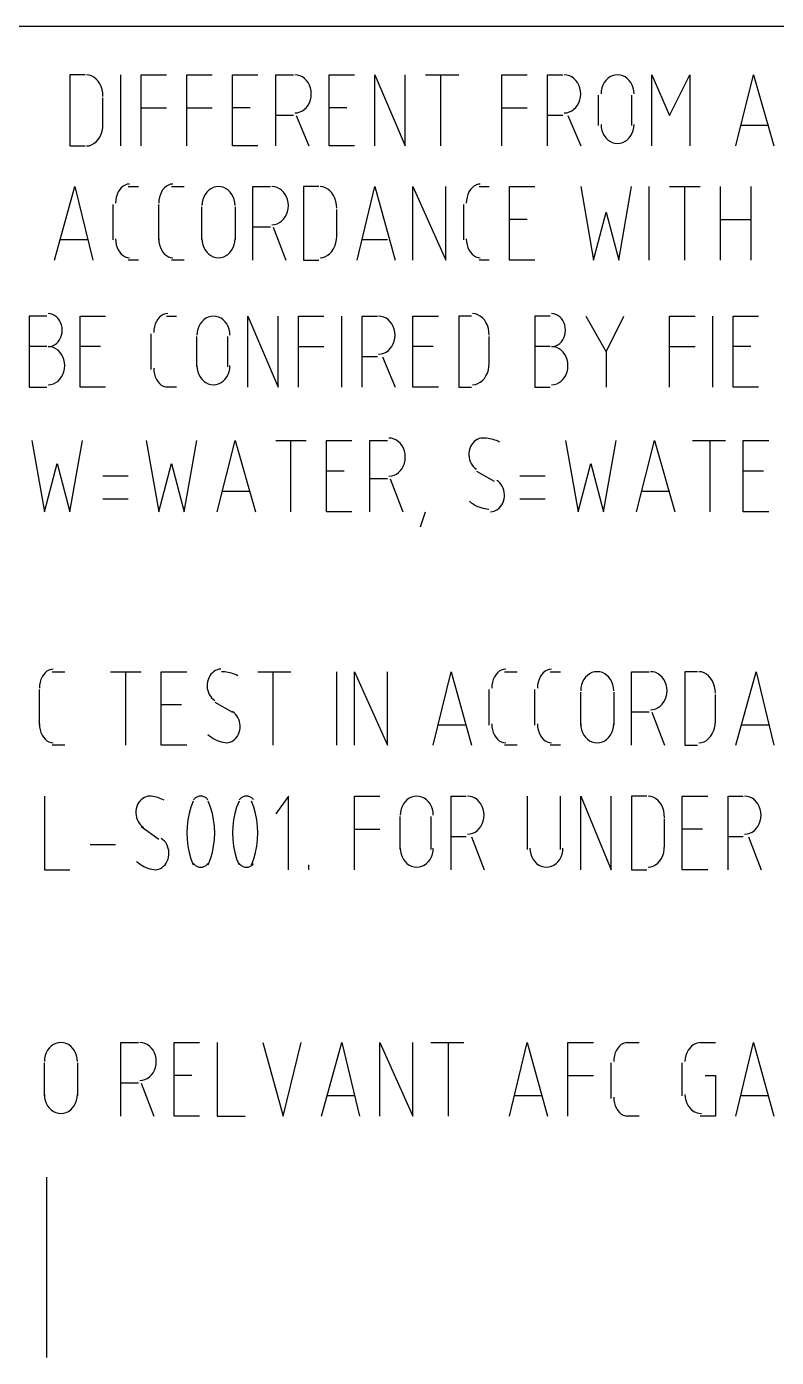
# Model space of a CAD drawing. Header units: millimetres. Extents: x 43 to 1147, y -811 to -31.
# Drawn here: x 228.4 to 263.8, y -811 to -748.1 of the extents above; entities that cross this region are included whole.
import ezdxf

# ---------------------------------------------------------------- set-up
doc = ezdxf.new("R2010")
doc.units = ezdxf.units.MM
doc.layers.add('EDITED_LINES', color=4, linetype='Continuous')

msp = doc.modelspace()

# ---------------------------------------------------------------- linework, layer by layer
at = {"layer": 'EDITED_LINES'}
for p, q in [((1137.28, -748.12), (52.24, -748.12)), ((231.16, -750.4), (230.44, -750.4)), ((230.44, -750.4), (230.44, -753.76)), ((231.347, -750.413), (231.22, -750.4)), ((231.467, -750.452), (231.347, -750.413)), ((231.578, -750.514), (231.467, -750.452)), ((231.681, -750.597), (231.578, -750.514)), ((231.772, -750.699), (231.681, -750.597)), ((231.849, -750.818), (231.772, -750.699)), ((232.84, -753.76), (232.84, -750.4)), ((233.8, -753.76), (233.8, -750.4)), ((233.8, -750.4), (235, -750.4)), ((235.96, -753.76), (235.96, -750.4)), ((235.96, -750.4), (237.16, -750.4)), ((238.12, -753.76), (238.12, -750.4)), ((238.12, -750.4), (239.32, -750.4)), ((240.16, -753.76), (240.16, -750.4)), ((240.16, -750.4), (241, -750.4)), ((241.187, -750.412), (241.06, -750.4)), ((241.307, -750.446), (241.187, -750.412)), ((241.418, -750.5), (241.307, -750.446)), ((241.521, -750.574), (241.418, -750.5)), ((241.612, -750.664), (241.521, -750.574)), ((241.69, -750.768), (241.612, -750.664)), ((241.753, -750.886), (241.69, -750.768)), ((242.68, -753.76), (242.68, -750.4)), ((242.68, -750.4), (243.88, -750.4)), ((244.84, -753.76), (244.84, -750.4)), ((244.84, -750.4), (246.28, -753.76)), ((246.28, -753.76), (246.28, -750.4)), ((247.24, -750.4), (248.8, -750.4)), ((247.96, -753.76), (247.96, -750.4)), ((250.84, -753.76), (250.84, -750.4)), ((250.84, -750.4), (252.04, -750.4)), ((253, -753.76), (253, -750.4)), ((253, -750.4), (253.72, -750.4)), ((253.907, -750.412), (253.78, -750.4)), ((254.027, -750.446), (253.907, -750.412)), ((254.138, -750.5), (254.027, -750.446)), ((254.241, -750.574), (254.138, -750.5)), ((254.332, -750.664), (254.241, -750.574)), ((254.41, -750.768), (254.332, -750.664)), ((254.473, -750.886), (254.41, -750.768)), ((255.67, -750.768), (255.607, -750.886)), ((255.748, -750.664), (255.67, -750.768)), ((255.839, -750.574), (255.748, -750.664)), ((255.942, -750.5), (255.839, -750.574)), ((256.053, -750.446), (255.942, -750.5)), ((256.173, -750.412), (256.053, -750.446)), ((256.3, -750.4), (256.173, -750.412)), ((256.426, -750.412), (256.3, -750.4)), ((256.546, -750.446), (256.426, -750.412)), ((256.658, -750.5), (256.546, -750.446)), ((256.761, -750.574), (256.658, -750.5)), ((256.851, -750.664), (256.761, -750.574)), ((256.929, -750.768), (256.851, -750.664)), ((256.993, -750.886), (256.929, -750.768)), ((257.92, -753.76), (257.92, -750.4)), ((257.92, -750.4), (258.76, -752.32)), ((258.76, -752.32), (259.72, -750.4)), ((259.72, -750.4), (259.72, -753.76)), ((261.88, -753.76), (262.72, -750.4)), ((262.72, -750.4), (263.68, -753.76)), ((231.913, -750.951), (231.849, -750.818)), ((231.96, -751.097), (231.913, -750.951)), ((231.99, -751.254), (231.96, -751.097)), ((232, -751.42), (231.99, -751.254)), ((241.8, -751.016), (241.753, -750.886)), ((241.83, -751.154), (241.8, -751.016)), ((241.84, -751.3), (241.83, -751.154)), ((241.83, -751.446), (241.84, -751.3)), ((254.52, -751.016), (254.473, -750.886)), ((254.55, -751.154), (254.52, -751.016)), ((254.56, -751.3), (254.55, -751.154)), ((254.55, -751.446), (254.56, -751.3)), ((255.4, -752.8), (255.4, -751.36)), ((255.53, -751.154), (255.52, -751.3)), ((255.56, -751.016), (255.53, -751.154)), ((255.607, -750.886), (255.56, -751.016)), ((256.96, -751.36), (256.96, -752.8)), ((257.04, -751.015), (256.993, -750.886)), ((257.07, -751.154), (257.04, -751.015)), ((257.08, -751.3), (257.07, -751.154)), ((232, -752.8), (232, -751.48)), ((233.8, -751.96), (235, -751.96)), ((235.96, -751.96), (237.16, -751.96)), ((238.96, -751.96), (238.12, -751.96)), ((241.418, -752.1), (241.521, -752.026)), ((241.521, -752.026), (241.612, -751.936)), ((241.612, -751.936), (241.69, -751.832)), ((241.69, -751.832), (241.753, -751.714)), ((241.753, -751.714), (241.8, -751.584)), ((241.8, -751.584), (241.83, -751.446)), ((243.52, -751.96), (242.68, -751.96)), ((250.84, -751.96), (252.04, -751.96)), ((254.138, -752.1), (254.241, -752.026)), ((254.241, -752.026), (254.332, -751.936)), ((254.332, -751.936), (254.41, -751.832)), ((254.41, -751.832), (254.473, -751.714)), ((254.473, -751.714), (254.52, -751.584)), ((254.52, -751.584), (254.55, -751.446)), ((241, -752.32), (240.16, -752.32)), ((241.06, -752.2), (241.187, -752.188)), ((241.12, -752.32), (241.72, -753.76)), ((241.187, -752.188), (241.307, -752.154)), ((241.307, -752.154), (241.418, -752.1)), ((253.72, -752.32), (253, -752.32)), ((253.78, -752.2), (253.907, -752.188)), ((253.907, -752.188), (254.027, -752.154)), ((253.96, -752.32), (254.56, -753.76)), ((254.027, -752.154), (254.138, -752.1)), ((231.85, -753.342), (231.913, -753.209)), ((231.913, -753.209), (231.96, -753.062)), ((231.96, -753.062), (231.99, -752.905)), ((231.99, -752.905), (232, -752.74)), ((255.52, -752.74), (255.53, -752.886)), ((255.53, -752.886), (255.56, -753.024)), ((255.56, -753.024), (255.607, -753.154)), ((255.607, -753.154), (255.67, -753.272)), ((255.67, -753.272), (255.748, -753.376)), ((256.852, -753.376), (256.929, -753.272)), ((256.929, -753.272), (256.993, -753.154)), ((256.993, -753.154), (257.04, -753.024)), ((257.04, -753.024), (257.07, -752.886)), ((257.07, -752.886), (257.08, -752.74)), ((263.44, -752.8), (262.12, -752.8)), ((230.44, -753.76), (231.16, -753.76)), ((231.22, -753.76), (231.347, -753.747)), ((231.347, -753.747), (231.467, -753.708)), ((231.467, -753.708), (231.578, -753.646)), ((231.578, -753.646), (231.681, -753.563)), ((231.681, -753.563), (231.772, -753.461)), ((231.772, -753.461), (231.85, -753.342)), ((239.32, -753.76), (238.12, -753.76)), ((243.88, -753.76), (242.68, -753.76)), ((255.748, -753.376), (255.839, -753.466)), ((255.839, -753.466), (255.942, -753.54)), ((255.942, -753.54), (256.053, -753.594)), ((256.053, -753.594), (256.173, -753.628)), ((256.173, -753.628), (256.3, -753.64)), ((256.3, -753.64), (256.427, -753.628)), ((256.427, -753.628), (256.547, -753.594)), ((256.547, -753.594), (256.658, -753.54)), ((256.658, -753.54), (256.761, -753.466)), ((256.761, -753.466), (256.852, -753.376)), ((229.72, -759.16), (230.68, -755.68)), ((230.68, -755.68), (231.52, -759.16)), ((232.87, -755.734), (232.793, -755.824)), ((232.957, -755.66), (232.87, -755.734)), ((233.051, -755.606), (232.957, -755.66)), ((233.153, -755.572), (233.051, -755.606)), ((233.26, -755.56), (233.153, -755.572)), ((233.2, -755.68), (233.68, -755.68)), ((234.91, -755.734), (234.833, -755.824)), ((234.997, -755.66), (234.91, -755.734)), ((235.091, -755.606), (234.997, -755.66)), ((235.193, -755.572), (235.091, -755.606)), ((235.3, -755.56), (235.193, -755.572)), ((235.24, -755.68), (235.84, -755.68)), ((237.102, -755.78), (236.999, -755.854)), ((237.213, -755.726), (237.102, -755.78)), ((237.333, -755.692), (237.213, -755.726)), ((237.46, -755.68), (237.333, -755.692)), ((237.586, -755.692), (237.46, -755.68)), ((237.706, -755.726), (237.586, -755.692)), ((237.818, -755.78), (237.706, -755.726)), ((237.921, -755.854), (237.818, -755.78)), ((239.08, -759.16), (239.08, -755.68)), ((239.08, -755.68), (239.92, -755.68)), ((240.107, -755.692), (239.98, -755.68)), ((240.227, -755.726), (240.107, -755.692)), ((240.338, -755.78), (240.227, -755.726)), ((240.441, -755.854), (240.338, -755.78)), ((242.2, -755.68), (241.48, -755.68)), ((241.48, -755.68), (241.48, -759.16)), ((242.387, -755.693), (242.26, -755.68)), ((242.507, -755.732), (242.387, -755.693)), ((242.618, -755.794), (242.507, -755.732)), ((242.721, -755.877), (242.618, -755.794)), ((244, -759.16), (244.84, -755.68)), ((244.84, -755.68), (245.8, -759.16)), ((246.64, -759.16), (246.64, -755.68)), ((246.64, -755.68), (248.2, -759.16)), ((248.2, -759.16), (248.2, -755.68)), ((249.43, -755.734), (249.353, -755.824)), ((249.517, -755.66), (249.43, -755.734)), ((249.611, -755.606), (249.517, -755.66)), ((249.713, -755.572), (249.611, -755.606)), ((249.82, -755.56), (249.713, -755.572)), ((249.76, -755.68), (250.24, -755.68)), ((251.2, -759.16), (251.2, -755.68)), ((251.2, -755.68), (252.4, -755.68)), ((254.56, -755.68), (255.16, -759.16)), ((256.36, -759.16), (256.96, -755.68)), ((257.8, -759.16), (257.8, -755.68)), ((258.76, -755.68), (260.2, -755.68)), ((259.48, -759.16), (259.48, -755.68)), ((261.16, -759.16), (261.16, -755.68)), ((262.6, -755.68), (262.6, -759.16)), ((232.609, -756.314), (232.6, -756.46)), ((232.634, -756.176), (232.609, -756.314)), ((232.674, -756.046), (232.634, -756.176)), ((232.727, -755.928), (232.674, -756.046)), ((232.793, -755.824), (232.727, -755.928)), ((234.649, -756.314), (234.64, -756.46)), ((234.674, -756.176), (234.649, -756.314)), ((234.714, -756.046), (234.674, -756.176)), ((234.767, -755.928), (234.714, -756.046)), ((234.833, -755.824), (234.767, -755.928)), ((236.69, -756.434), (236.68, -756.58)), ((236.72, -756.296), (236.69, -756.434)), ((236.767, -756.166), (236.72, -756.296)), ((236.83, -756.048), (236.767, -756.166)), ((236.908, -755.944), (236.83, -756.048)), ((236.999, -755.854), (236.908, -755.944)), ((238.011, -755.944), (237.921, -755.854)), ((238.089, -756.048), (238.011, -755.944)), ((238.153, -756.166), (238.089, -756.048)), ((238.2, -756.295), (238.153, -756.166)), ((238.23, -756.434), (238.2, -756.295)), ((238.24, -756.58), (238.23, -756.434)), ((240.532, -755.944), (240.441, -755.854)), ((240.61, -756.048), (240.532, -755.944)), ((240.673, -756.166), (240.61, -756.048)), ((240.72, -756.296), (240.673, -756.166)), ((240.75, -756.434), (240.72, -756.296)), ((240.76, -756.58), (240.75, -756.434)), ((242.812, -755.979), (242.721, -755.877)), ((242.889, -756.098), (242.812, -755.979)), ((242.953, -756.231), (242.889, -756.098)), ((243, -756.378), (242.953, -756.231)), ((243.03, -756.534), (243, -756.378)), ((249.169, -756.314), (249.16, -756.46)), ((249.194, -756.176), (249.169, -756.314)), ((249.234, -756.046), (249.194, -756.176)), ((249.287, -755.928), (249.234, -756.046)), ((249.353, -755.824), (249.287, -755.928)), ((232.48, -758.2), (232.48, -756.52)), ((234.64, -758.2), (234.64, -756.52)), ((236.68, -758.2), (236.68, -756.64)), ((238.24, -756.64), (238.24, -758.2)), ((240.61, -757.112), (240.673, -756.994)), ((240.673, -756.994), (240.72, -756.864)), ((240.72, -756.864), (240.75, -756.726)), ((240.75, -756.726), (240.76, -756.58)), ((243.04, -756.7), (243.03, -756.534)), ((243.04, -758.08), (243.04, -756.76)), ((249.04, -758.2), (249.04, -756.52)), ((255.16, -759.16), (255.76, -756.88)), ((255.76, -756.88), (256.36, -759.16)), ((239.92, -757.6), (239.08, -757.6)), ((239.98, -757.48), (240.107, -757.468)), ((240.04, -757.6), (240.64, -759.16)), ((240.107, -757.468), (240.227, -757.434)), ((240.227, -757.434), (240.338, -757.38)), ((240.338, -757.38), (240.441, -757.306)), ((240.441, -757.306), (240.532, -757.216)), ((240.532, -757.216), (240.61, -757.112)), ((252.04, -757.24), (251.2, -757.24)), ((261.16, -757.24), (262.6, -757.24)), ((231.28, -758.2), (229.96, -758.2)), ((232.6, -758.14), (232.609, -758.286)), ((232.609, -758.286), (232.634, -758.424)), ((234.64, -758.14), (234.649, -758.286)), ((234.649, -758.286), (234.674, -758.424)), ((236.68, -758.14), (236.69, -758.286)), ((236.69, -758.286), (236.72, -758.424)), ((238.2, -758.424), (238.23, -758.286)), ((238.23, -758.286), (238.24, -758.14)), ((243, -758.342), (243.03, -758.185)), ((243.03, -758.185), (243.04, -758.02)), ((245.44, -758.2), (244.24, -758.2)), ((249.16, -758.14), (249.169, -758.286)), ((249.169, -758.286), (249.194, -758.424)), ((232.634, -758.424), (232.674, -758.554)), ((232.674, -758.554), (232.727, -758.672)), ((232.727, -758.672), (232.793, -758.776)), ((232.793, -758.776), (232.87, -758.866)), ((232.87, -758.866), (232.957, -758.94)), ((232.957, -758.94), (233.051, -758.994)), ((234.674, -758.424), (234.714, -758.554)), ((234.714, -758.554), (234.767, -758.672)), ((234.767, -758.672), (234.833, -758.776)), ((234.833, -758.776), (234.91, -758.866)), ((234.91, -758.866), (234.997, -758.94)), ((234.997, -758.94), (235.091, -758.994)), ((236.72, -758.424), (236.767, -758.554)), ((236.767, -758.554), (236.83, -758.672)), ((236.83, -758.672), (236.908, -758.776)), ((236.908, -758.776), (236.999, -758.866)), ((236.999, -758.866), (237.102, -758.94)), ((237.102, -758.94), (237.213, -758.994)), ((237.707, -758.994), (237.818, -758.94)), ((237.818, -758.94), (237.921, -758.866)), ((237.921, -758.866), (238.012, -758.776)), ((238.012, -758.776), (238.089, -758.672)), ((238.089, -758.672), (238.153, -758.554)), ((238.153, -758.554), (238.2, -758.424)), ((242.507, -758.988), (242.618, -758.926)), ((242.618, -758.926), (242.721, -758.843)), ((242.721, -758.843), (242.812, -758.741)), ((242.812, -758.741), (242.89, -758.622)), ((242.89, -758.622), (242.953, -758.489)), ((242.953, -758.489), (243, -758.342)), ((249.194, -758.424), (249.234, -758.554)), ((249.234, -758.554), (249.287, -758.672)), ((249.287, -758.672), (249.353, -758.776)), ((249.353, -758.776), (249.43, -758.866)), ((249.43, -758.866), (249.517, -758.94)), ((249.517, -758.94), (249.611, -758.994)), ((233.051, -758.994), (233.153, -759.028)), ((233.153, -759.028), (233.26, -759.04)), ((233.68, -759.16), (233.2, -759.16)), ((235.091, -758.994), (235.193, -759.028)), ((235.193, -759.028), (235.3, -759.04)), ((235.84, -759.16), (235.24, -759.16)), ((237.213, -758.994), (237.333, -759.028)), ((237.333, -759.028), (237.46, -759.04)), ((237.46, -759.04), (237.587, -759.028)), ((237.587, -759.028), (237.707, -758.994)), ((241.48, -759.16), (242.2, -759.16)), ((242.26, -759.04), (242.387, -759.027)), ((242.387, -759.027), (242.507, -758.988)), ((249.611, -758.994), (249.713, -759.028)), ((249.713, -759.028), (249.82, -759.04)), ((250.24, -759.16), (249.76, -759.16)), ((252.4, -759.16), (251.2, -759.16)), ((229.36, -761.8), (228.52, -761.8)), ((228.52, -761.8), (228.52, -765.16)), ((229.527, -761.69), (229.42, -761.68)), ((229.629, -761.72), (229.527, -761.69)), ((229.723, -761.767), (229.629, -761.72)), ((229.81, -761.83), (229.723, -761.767)), ((229.887, -761.908), (229.81, -761.83)), ((229.953, -761.999), (229.887, -761.908)), ((230.006, -762.102), (229.953, -761.999)), ((230.046, -762.213), (230.006, -762.102)), ((230.92, -765.16), (230.92, -761.8)), ((230.92, -761.8), (232.12, -761.8)), ((234.527, -762.048), (234.474, -762.166)), ((234.593, -761.944), (234.527, -762.048)), ((234.67, -761.854), (234.593, -761.944)), ((234.757, -761.78), (234.67, -761.854)), ((234.851, -761.726), (234.757, -761.78)), ((234.953, -761.692), (234.851, -761.726)), ((235.06, -761.68), (234.953, -761.692)), ((235, -761.8), (235.48, -761.8)), ((236.668, -762.064), (236.59, -762.168)), ((236.759, -761.974), (236.668, -762.064)), ((236.862, -761.9), (236.759, -761.974)), ((236.973, -761.846), (236.862, -761.9)), ((237.093, -761.812), (236.973, -761.846)), ((237.22, -761.8), (237.093, -761.812)), ((237.346, -761.812), (237.22, -761.8)), ((237.466, -761.846), (237.346, -761.812)), ((237.578, -761.9), (237.466, -761.846)), ((237.681, -761.974), (237.578, -761.9)), ((237.772, -762.064), (237.681, -761.974)), ((237.849, -762.168), (237.772, -762.064)), ((238.84, -765.16), (238.84, -761.8)), ((238.84, -761.8), (240.28, -765.16)), ((240.28, -765.16), (240.28, -761.8)), ((241.24, -765.16), (241.24, -761.8)), ((241.24, -761.8), (242.44, -761.8)), ((243.28, -765.16), (243.28, -761.8)), ((244.24, -765.16), (244.24, -761.8)), ((244.24, -761.8), (244.96, -761.8)), ((245.147, -761.812), (245.02, -761.8)), ((245.267, -761.846), (245.147, -761.812)), ((245.378, -761.9), (245.267, -761.846)), ((245.481, -761.974), (245.378, -761.9)), ((245.572, -762.064), (245.481, -761.974)), ((245.649, -762.168), (245.572, -762.064)), ((246.64, -765.16), (246.64, -761.8)), ((246.64, -761.8), (247.84, -761.8)), ((249.4, -761.8), (248.8, -761.8)), ((248.8, -761.8), (248.8, -765.16)), ((249.587, -761.693), (249.46, -761.68)), ((249.707, -761.732), (249.587, -761.693)), ((249.818, -761.794), (249.707, -761.732)), ((249.921, -761.877), (249.818, -761.794)), ((250.012, -761.979), (249.921, -761.877)), ((250.089, -762.098), (250.012, -761.979)), ((250.153, -762.231), (250.089, -762.098)), ((253.12, -761.8), (252.4, -761.8)), ((252.4, -761.8), (252.4, -765.16)), ((253.287, -761.69), (253.18, -761.68)), ((253.389, -761.72), (253.287, -761.69)), ((253.483, -761.767), (253.389, -761.72)), ((253.57, -761.83), (253.483, -761.767)), ((253.647, -761.908), (253.57, -761.83)), ((253.713, -761.999), (253.647, -761.908)), ((253.766, -762.102), (253.713, -761.999)), ((253.806, -762.213), (253.766, -762.102)), ((254.8, -761.8), (255.76, -763.48)), ((255.76, -763.48), (256.6, -761.8)), ((258.76, -765.16), (258.76, -761.8)), ((258.76, -761.8), (259.96, -761.8)), ((260.8, -765.16), (260.8, -761.8)), ((261.76, -765.16), (261.76, -761.8)), ((261.76, -761.8), (262.96, -761.8)), ((230.006, -762.818), (230.046, -762.707)), ((230.071, -762.334), (230.046, -762.213)), ((230.046, -762.707), (230.071, -762.587)), ((230.08, -762.46), (230.071, -762.334)), ((230.071, -762.587), (230.08, -762.46)), ((234.28, -764.32), (234.28, -762.64)), ((234.409, -762.434), (234.4, -762.58)), ((234.434, -762.296), (234.409, -762.434)), ((234.474, -762.166), (234.434, -762.296)), ((236.45, -762.554), (236.44, -762.7)), ((236.48, -762.416), (236.45, -762.554)), ((236.527, -762.286), (236.48, -762.416)), ((236.59, -762.168), (236.527, -762.286)), ((237.913, -762.286), (237.849, -762.168)), ((237.96, -762.415), (237.913, -762.286)), ((237.99, -762.554), (237.96, -762.415)), ((238, -762.7), (237.99, -762.554)), ((245.713, -762.286), (245.649, -762.168)), ((245.76, -762.416), (245.713, -762.286)), ((245.79, -762.554), (245.76, -762.416)), ((245.8, -762.7), (245.79, -762.554)), ((245.79, -762.846), (245.8, -762.7)), ((250.2, -762.378), (250.153, -762.231)), ((250.23, -762.534), (250.2, -762.378)), ((250.24, -762.7), (250.23, -762.534)), ((253.766, -762.818), (253.806, -762.707)), ((253.831, -762.334), (253.806, -762.213)), ((253.806, -762.707), (253.831, -762.587)), ((253.84, -762.46), (253.831, -762.334)), ((253.831, -762.587), (253.84, -762.46)), ((229.36, -763.24), (228.52, -763.24)), ((229.42, -763.24), (229.527, -763.23)), ((229.547, -763.252), (229.42, -763.24)), ((229.527, -763.23), (229.629, -763.2)), ((229.667, -763.286), (229.547, -763.252)), ((229.629, -763.2), (229.723, -763.153)), ((229.778, -763.34), (229.667, -763.286)), ((229.723, -763.153), (229.81, -763.09)), ((229.881, -763.414), (229.778, -763.34)), ((229.81, -763.09), (229.887, -763.012)), ((229.887, -763.012), (229.953, -762.921)), ((229.953, -762.921), (230.006, -762.818)), ((231.88, -763.24), (230.92, -763.24)), ((236.44, -764.2), (236.44, -762.76)), ((237.88, -762.76), (237.88, -764.2)), ((241.24, -763.24), (242.44, -763.24)), ((245.481, -763.426), (245.572, -763.336)), ((245.572, -763.336), (245.649, -763.232)), ((245.649, -763.232), (245.713, -763.114)), ((245.713, -763.114), (245.76, -762.984)), ((245.76, -762.984), (245.79, -762.846)), ((247.6, -763.24), (246.64, -763.24)), ((250.24, -764.08), (250.24, -762.76)), ((253.12, -763.24), (252.4, -763.24)), ((253.18, -763.24), (253.287, -763.23)), ((253.307, -763.252), (253.18, -763.24)), ((253.287, -763.23), (253.389, -763.2)), ((253.427, -763.286), (253.307, -763.252)), ((253.389, -763.2), (253.483, -763.153)), ((253.538, -763.34), (253.427, -763.286)), ((253.483, -763.153), (253.57, -763.09)), ((253.641, -763.414), (253.538, -763.34)), ((253.57, -763.09), (253.647, -763.012)), ((253.647, -763.012), (253.713, -762.921)), ((253.713, -762.921), (253.766, -762.818)), ((258.76, -763.24), (259.96, -763.24)), ((262.6, -763.24), (261.76, -763.24)), ((229.972, -763.504), (229.881, -763.414)), ((230.05, -763.608), (229.972, -763.504)), ((230.113, -763.726), (230.05, -763.608)), ((230.16, -763.856), (230.113, -763.726)), ((230.19, -763.994), (230.16, -763.856)), ((244.96, -763.72), (244.24, -763.72)), ((245.02, -763.6), (245.147, -763.588)), ((245.147, -763.588), (245.267, -763.554)), ((245.2, -763.72), (245.8, -765.16)), ((245.267, -763.554), (245.378, -763.5)), ((245.378, -763.5), (245.481, -763.426)), ((253.732, -763.504), (253.641, -763.414)), ((253.809, -763.608), (253.732, -763.504)), ((253.873, -763.726), (253.809, -763.608)), ((253.92, -763.856), (253.873, -763.726)), ((253.95, -763.994), (253.92, -763.856)), ((255.76, -763.48), (255.76, -765.16)), ((230.05, -764.672), (230.113, -764.554)), ((230.113, -764.554), (230.16, -764.424)), ((230.16, -764.424), (230.19, -764.286)), ((230.2, -764.14), (230.19, -763.994)), ((230.19, -764.286), (230.2, -764.14)), ((234.4, -764.26), (234.409, -764.406)), ((234.409, -764.406), (234.434, -764.544)), ((234.434, -764.544), (234.474, -764.674)), ((236.44, -764.14), (236.45, -764.286)), ((236.45, -764.286), (236.48, -764.424)), ((236.48, -764.424), (236.527, -764.554)), ((236.527, -764.554), (236.59, -764.672)), ((237.85, -764.672), (237.913, -764.554)), ((237.913, -764.554), (237.96, -764.424)), ((237.96, -764.424), (237.99, -764.286)), ((237.99, -764.286), (238, -764.14)), ((250.089, -764.622), (250.153, -764.489)), ((250.153, -764.489), (250.2, -764.342)), ((250.2, -764.342), (250.23, -764.185)), ((250.23, -764.185), (250.24, -764.02)), ((253.809, -764.672), (253.873, -764.554)), ((253.873, -764.554), (253.92, -764.424)), ((253.92, -764.424), (253.95, -764.286)), ((253.96, -764.14), (253.95, -763.994)), ((253.95, -764.286), (253.96, -764.14)), ((228.52, -765.16), (229.36, -765.16)), ((229.42, -765.04), (229.547, -765.028)), ((229.547, -765.028), (229.667, -764.994)), ((229.667, -764.994), (229.778, -764.94)), ((229.778, -764.94), (229.881, -764.866)), ((229.881, -764.866), (229.972, -764.776)), ((229.972, -764.776), (230.05, -764.672)), ((232.12, -765.16), (230.92, -765.16)), ((234.474, -764.674), (234.527, -764.792)), ((234.527, -764.792), (234.593, -764.896)), ((234.593, -764.896), (234.67, -764.986)), ((234.67, -764.986), (234.757, -765.06)), ((234.757, -765.06), (234.851, -765.114)), ((234.851, -765.114), (234.953, -765.148)), ((234.953, -765.148), (235.06, -765.16)), ((235.48, -765.16), (235, -765.16)), ((236.59, -764.672), (236.668, -764.776)), ((236.668, -764.776), (236.759, -764.866)), ((236.759, -764.866), (236.862, -764.94)), ((236.862, -764.94), (236.973, -764.994)), ((236.973, -764.994), (237.093, -765.028)), ((237.093, -765.028), (237.22, -765.04)), ((237.22, -765.04), (237.347, -765.028)), ((237.347, -765.028), (237.467, -764.994)), ((237.467, -764.994), (237.578, -764.94)), ((237.578, -764.94), (237.681, -764.866)), ((237.681, -764.866), (237.772, -764.776)), ((237.772, -764.776), (237.85, -764.672)), ((247.84, -765.16), (246.64, -765.16)), ((248.8, -765.16), (249.4, -765.16)), ((249.46, -765.04), (249.587, -765.027)), ((249.587, -765.027), (249.707, -764.988)), ((249.707, -764.988), (249.818, -764.926)), ((249.818, -764.926), (249.921, -764.843)), ((249.921, -764.843), (250.012, -764.741)), ((250.012, -764.741), (250.089, -764.622)), ((252.4, -765.16), (253.12, -765.16)), ((253.18, -765.04), (253.307, -765.028)), ((253.307, -765.028), (253.427, -764.994)), ((253.427, -764.994), (253.538, -764.94)), ((253.538, -764.94), (253.641, -764.866)), ((253.641, -764.866), (253.732, -764.776)), ((253.732, -764.776), (253.809, -764.672)), ((262.96, -765.16), (261.76, -765.16)), ((228.64, -767.68), (229.24, -771.04)), ((230.44, -771.04), (231.04, -767.68)), ((234.04, -767.68), (234.64, -771.04)), ((235.84, -771.04), (236.44, -767.68)), ((237.4, -771.04), (238.24, -767.68)), ((238.24, -767.68), (239.2, -771.04)), ((240.16, -767.68), (241.6, -767.68)), ((240.88, -771.04), (240.88, -767.68)), ((242.56, -771.04), (242.56, -767.68)), ((242.56, -767.68), (243.76, -767.68)), ((244.6, -771.04), (244.6, -767.68)), ((244.6, -767.68), (245.44, -767.68)), ((245.627, -767.572), (245.5, -767.56)), ((245.747, -767.606), (245.627, -767.572)), ((245.858, -767.66), (245.747, -767.606)), ((245.961, -767.734), (245.858, -767.66)), ((246.052, -767.824), (245.961, -767.734)), ((249.529, -767.729), (249.465, -767.798)), ((249.601, -767.671), (249.529, -767.729)), ((249.678, -767.624), (249.601, -767.671)), ((249.76, -767.589), (249.678, -767.624)), ((249.847, -767.568), (249.76, -767.589)), ((249.937, -767.56), (249.847, -767.568)), ((250.038, -767.563), (249.959, -767.56)), ((250.117, -767.569), (250.038, -767.563)), ((250.196, -767.579), (250.117, -767.569)), ((250.274, -767.593), (250.196, -767.579)), ((250.352, -767.61), (250.274, -767.593)), ((250.429, -767.631), (250.352, -767.61)), ((250.505, -767.655), (250.429, -767.631)), ((250.581, -767.683), (250.505, -767.655)), ((250.656, -767.715), (250.581, -767.683)), ((250.73, -767.75), (250.656, -767.715)), ((253.84, -767.68), (254.44, -771.04)), ((255.64, -771.04), (256.24, -767.68)), ((257.2, -771.04), (258.04, -767.68)), ((258.04, -767.68), (259, -771.04)), ((259.84, -767.68), (261.4, -767.68)), ((260.68, -771.04), (260.68, -767.68)), ((262.24, -771.04), (262.24, -767.68)), ((262.24, -767.68), (263.44, -767.68)), ((246.13, -767.928), (246.052, -767.824)), ((246.193, -768.046), (246.13, -767.928)), ((246.24, -768.176), (246.193, -768.046)), ((246.27, -768.314), (246.24, -768.176)), ((246.28, -768.46), (246.27, -768.314)), ((249.283, -768.266), (249.28, -768.37)), ((249.28, -768.37), (249.29, -768.473)), ((249.298, -768.16), (249.283, -768.266)), ((249.324, -768.058), (249.298, -768.16)), ((249.362, -767.963), (249.324, -768.058)), ((249.409, -767.876), (249.362, -767.963)), ((249.465, -767.798), (249.409, -767.876)), ((229.24, -771.04), (229.84, -768.76)), ((229.84, -768.76), (230.44, -771.04)), ((234.64, -771.04), (235.24, -768.76)), ((235.24, -768.76), (235.84, -771.04)), ((246.052, -769.096), (246.13, -768.992)), ((246.13, -768.992), (246.193, -768.874)), ((246.193, -768.874), (246.24, -768.744)), ((246.24, -768.744), (246.27, -768.606)), ((246.27, -768.606), (246.28, -768.46)), ((249.29, -768.473), (249.31, -768.573)), ((249.31, -768.573), (249.341, -768.668)), ((249.341, -768.668), (249.383, -768.758)), ((249.383, -768.758), (249.434, -768.841)), ((249.434, -768.841), (249.495, -768.916)), ((249.495, -768.916), (249.564, -768.981)), ((249.564, -768.981), (249.641, -769.036)), ((254.44, -771.04), (255.04, -768.76)), ((255.04, -768.76), (255.64, -771.04)), ((233.2, -769.36), (232, -769.36)), ((243.4, -769.12), (242.56, -769.12)), ((245.44, -769.48), (244.6, -769.48)), ((245.5, -769.36), (245.627, -769.348)), ((245.56, -769.48), (246.16, -771.04)), ((245.627, -769.348), (245.747, -769.314)), ((245.747, -769.314), (245.858, -769.26)), ((245.858, -769.26), (245.961, -769.186)), ((245.961, -769.186), (246.052, -769.096)), ((249.64, -769.12), (250.48, -769.6)), ((250.676, -769.619), (250.598, -769.564)), ((250.745, -769.684), (250.676, -769.619)), ((252.88, -769.36), (251.68, -769.36)), ((263.2, -769.12), (262.24, -769.12)), ((238.96, -770.08), (237.64, -770.08)), ((250.806, -769.759), (250.745, -769.684)), ((250.857, -769.842), (250.806, -769.759)), ((250.899, -769.932), (250.857, -769.842)), ((250.93, -770.027), (250.899, -769.932)), ((250.95, -770.127), (250.93, -770.027)), ((250.96, -770.23), (250.95, -770.127)), ((250.957, -770.334), (250.96, -770.23)), ((258.76, -770.08), (257.44, -770.08)), ((232, -770.44), (233.2, -770.44)), ((249.313, -770.549), (249.395, -770.614)), ((249.395, -770.614), (249.481, -770.673)), ((249.481, -770.673), (249.568, -770.725)), ((249.568, -770.725), (249.658, -770.772)), ((249.658, -770.772), (249.75, -770.812)), ((249.75, -770.812), (249.843, -770.846)), ((249.843, -770.846), (249.938, -770.874)), ((249.938, -770.874), (250.035, -770.895)), ((250.035, -770.895), (250.132, -770.91)), ((250.639, -770.929), (250.71, -770.871)), ((250.71, -770.871), (250.775, -770.802)), ((250.775, -770.802), (250.831, -770.724)), ((250.831, -770.724), (250.878, -770.637)), ((250.878, -770.637), (250.915, -770.542)), ((250.915, -770.542), (250.942, -770.44)), ((250.942, -770.44), (250.957, -770.334)), ((251.68, -770.44), (252.88, -770.44)), ((243.76, -771.04), (242.56, -771.04)), ((247, -771.76), (247.24, -771.04)), ((250.132, -770.91), (250.23, -770.918)), ((250.303, -771.04), (250.393, -771.032)), ((250.393, -771.032), (250.48, -771.011)), ((250.48, -771.011), (250.562, -770.976)), ((250.562, -770.976), (250.639, -770.929)), ((263.44, -771.04), (262.24, -771.04)), ((229.074, -778.966), (229.034, -779.096)), ((229.127, -778.848), (229.074, -778.966)), ((229.193, -778.744), (229.127, -778.848)), ((229.27, -778.654), (229.193, -778.744)), ((229.357, -778.58), (229.27, -778.654)), ((229.451, -778.526), (229.357, -778.58)), ((229.553, -778.492), (229.451, -778.526)), ((229.66, -778.48), (229.553, -778.492)), ((229.6, -778.6), (230.2, -778.6)), ((232.36, -778.6), (233.8, -778.6)), ((233.08, -782.08), (233.08, -778.6)), ((234.76, -782.08), (234.76, -778.6)), ((234.76, -778.6), (235.96, -778.6)), ((236.938, -779.08), (236.923, -779.186)), ((236.965, -778.978), (236.938, -779.08)), ((237.002, -778.883), (236.965, -778.978)), ((237.049, -778.796), (237.002, -778.883)), ((237.105, -778.718), (237.049, -778.796)), ((237.17, -778.649), (237.105, -778.718)), ((237.241, -778.591), (237.17, -778.649)), ((237.318, -778.544), (237.241, -778.591)), ((237.4, -778.509), (237.318, -778.544)), ((237.487, -778.488), (237.4, -778.509)), ((237.577, -778.48), (237.487, -778.488)), ((237.678, -778.603), (237.599, -778.6)), ((237.757, -778.609), (237.678, -778.603)), ((237.836, -778.619), (237.757, -778.609)), ((237.914, -778.633), (237.836, -778.619)), ((237.992, -778.65), (237.914, -778.633)), ((238.069, -778.671), (237.992, -778.65)), ((238.145, -778.695), (238.069, -778.671)), ((238.221, -778.723), (238.145, -778.695)), ((238.296, -778.755), (238.221, -778.723)), ((238.37, -778.79), (238.296, -778.755)), ((239.32, -778.6), (240.88, -778.6)), ((240.04, -782.08), (240.04, -778.6)), ((243.04, -782.08), (243.04, -778.6)), ((243.88, -782.08), (243.88, -778.6)), ((243.88, -778.6), (245.44, -782.08)), ((245.44, -782.08), (245.44, -778.6)), ((247.6, -782.08), (248.44, -778.6)), ((248.44, -778.6), (249.4, -782.08)), ((250.434, -778.966), (250.394, -779.096)), ((250.487, -778.848), (250.434, -778.966)), ((250.553, -778.744), (250.487, -778.848)), ((250.63, -778.654), (250.553, -778.744)), ((250.717, -778.58), (250.63, -778.654)), ((250.811, -778.526), (250.717, -778.58)), ((250.913, -778.492), (250.811, -778.526)), ((251.02, -778.48), (250.913, -778.492)), ((250.96, -778.6), (251.56, -778.6)), ((252.594, -778.966), (252.554, -779.096)), ((252.647, -778.848), (252.594, -778.966)), ((252.713, -778.744), (252.647, -778.848)), ((252.79, -778.654), (252.713, -778.744)), ((252.877, -778.58), (252.79, -778.654)), ((252.971, -778.526), (252.877, -778.58)), ((253.073, -778.492), (252.971, -778.526)), ((253.18, -778.48), (253.073, -778.492)), ((253.12, -778.6), (253.6, -778.6)), ((254.71, -778.968), (254.647, -779.086)), ((254.788, -778.864), (254.71, -778.968)), ((254.879, -778.774), (254.788, -778.864)), ((254.982, -778.7), (254.879, -778.774)), ((255.093, -778.646), (254.982, -778.7)), ((255.213, -778.612), (255.093, -778.646)), ((255.34, -778.6), (255.213, -778.612)), ((255.466, -778.612), (255.34, -778.6)), ((255.586, -778.646), (255.466, -778.612)), ((255.698, -778.7), (255.586, -778.646)), ((255.801, -778.774), (255.698, -778.7)), ((255.892, -778.864), (255.801, -778.774)), ((255.969, -778.968), (255.892, -778.864)), ((256.033, -779.086), (255.969, -778.968)), ((256.96, -782.08), (256.96, -778.6)), ((256.96, -778.6), (257.8, -778.6)), ((257.987, -778.612), (257.86, -778.6)), ((258.107, -778.646), (257.987, -778.612)), ((258.218, -778.7), (258.107, -778.646)), ((258.321, -778.774), (258.218, -778.7)), ((258.412, -778.864), (258.321, -778.774)), ((258.489, -778.968), (258.412, -778.864)), ((258.553, -779.086), (258.489, -778.968)), ((260.08, -778.6), (259.48, -778.6)), ((259.48, -778.6), (259.48, -782.08)), ((260.267, -778.613), (260.14, -778.6)), ((260.387, -778.652), (260.267, -778.613)), ((260.498, -778.714), (260.387, -778.652)), ((260.601, -778.797), (260.498, -778.714)), ((260.692, -778.899), (260.601, -778.797)), ((260.769, -779.018), (260.692, -778.899)), ((260.833, -779.151), (260.769, -779.018)), ((261.88, -782.08), (262.84, -778.6)), ((262.84, -778.6), (263.68, -782.08)), ((229.009, -779.234), (229, -779.38)), ((229, -781.12), (229, -779.44)), ((229.034, -779.096), (229.009, -779.234)), ((236.923, -779.186), (236.92, -779.29)), ((236.92, -779.29), (236.93, -779.393)), ((236.93, -779.393), (236.95, -779.493)), ((236.95, -779.493), (236.981, -779.588)), ((236.981, -779.588), (237.023, -779.678)), ((237.023, -779.678), (237.074, -779.761)), ((250.24, -781.12), (250.24, -779.44)), ((250.369, -779.234), (250.36, -779.38)), ((250.394, -779.096), (250.369, -779.234)), ((252.4, -781.12), (252.4, -779.44)), ((252.529, -779.234), (252.52, -779.38)), ((252.554, -779.096), (252.529, -779.234)), ((254.57, -779.354), (254.56, -779.5)), ((254.56, -781.12), (254.56, -779.56)), ((254.6, -779.216), (254.57, -779.354)), ((254.647, -779.086), (254.6, -779.216)), ((256.08, -779.215), (256.033, -779.086)), ((256.11, -779.354), (256.08, -779.215)), ((256.12, -779.5), (256.11, -779.354)), ((256.12, -779.56), (256.12, -781.12)), ((258.6, -779.216), (258.553, -779.086)), ((258.63, -779.354), (258.6, -779.216)), ((258.6, -779.784), (258.63, -779.646)), ((258.64, -779.5), (258.63, -779.354)), ((258.63, -779.646), (258.64, -779.5)), ((260.88, -779.297), (260.833, -779.151)), ((260.91, -779.454), (260.88, -779.297)), ((260.92, -779.62), (260.91, -779.454)), ((260.92, -781), (260.92, -779.68)), ((235.72, -780.16), (234.76, -780.16)), ((237.074, -779.761), (237.135, -779.836)), ((237.135, -779.836), (237.204, -779.901)), ((237.204, -779.901), (237.282, -779.956)), ((237.28, -780.04), (238.12, -780.52)), ((258.107, -780.354), (258.218, -780.3)), ((258.218, -780.3), (258.321, -780.226)), ((258.321, -780.226), (258.412, -780.136)), ((258.412, -780.136), (258.489, -780.032)), ((258.489, -780.032), (258.553, -779.914)), ((258.553, -779.914), (258.6, -779.784)), ((238.196, -780.539), (238.118, -780.484)), ((238.265, -780.604), (238.196, -780.539)), ((238.326, -780.679), (238.265, -780.604)), ((238.377, -780.762), (238.326, -780.679)), ((238.419, -780.852), (238.377, -780.762)), ((238.45, -780.947), (238.419, -780.852)), ((238.47, -781.047), (238.45, -780.947)), ((257.8, -780.52), (256.96, -780.52)), ((257.86, -780.4), (257.987, -780.388)), ((257.92, -780.52), (258.52, -782.08)), ((257.987, -780.388), (258.107, -780.354)), ((260.91, -781.105), (260.92, -780.94)), ((229, -781.06), (229.009, -781.206)), ((229.009, -781.206), (229.034, -781.344)), ((229.034, -781.344), (229.074, -781.474)), ((229.074, -781.474), (229.127, -781.592)), ((229.127, -781.592), (229.193, -781.696)), ((236.953, -781.568), (237.035, -781.636)), ((238.351, -781.644), (238.398, -781.557)), ((238.398, -781.557), (238.435, -781.462)), ((238.435, -781.462), (238.462, -781.36)), ((238.462, -781.36), (238.477, -781.254)), ((238.48, -781.15), (238.47, -781.047)), ((238.477, -781.254), (238.48, -781.15)), ((249.16, -781.12), (247.84, -781.12)), ((250.36, -781.06), (250.369, -781.206)), ((250.369, -781.206), (250.394, -781.344)), ((250.394, -781.344), (250.434, -781.474)), ((250.434, -781.474), (250.487, -781.592)), ((250.487, -781.592), (250.553, -781.696)), ((252.52, -781.06), (252.529, -781.206)), ((252.529, -781.206), (252.554, -781.344)), ((252.554, -781.344), (252.594, -781.474)), ((252.594, -781.474), (252.647, -781.592)), ((252.647, -781.592), (252.713, -781.696)), ((254.56, -781.06), (254.57, -781.206)), ((254.57, -781.206), (254.6, -781.344)), ((254.6, -781.344), (254.647, -781.474)), ((254.647, -781.474), (254.71, -781.592)), ((254.71, -781.592), (254.788, -781.696)), ((255.892, -781.696), (255.97, -781.592)), ((255.97, -781.592), (256.033, -781.474)), ((256.033, -781.474), (256.08, -781.344)), ((256.08, -781.344), (256.11, -781.206)), ((256.11, -781.206), (256.12, -781.06)), ((260.692, -781.661), (260.77, -781.542)), ((260.77, -781.542), (260.833, -781.409)), ((260.833, -781.409), (260.88, -781.262)), ((260.88, -781.262), (260.91, -781.105)), ((263.44, -781.12), (262.12, -781.12)), ((229.193, -781.696), (229.27, -781.786)), ((229.27, -781.786), (229.357, -781.86)), ((229.357, -781.86), (229.451, -781.914)), ((229.451, -781.914), (229.553, -781.948)), ((229.553, -781.948), (229.66, -781.96)), ((230.2, -782.08), (229.6, -782.08)), ((235.96, -782.08), (234.76, -782.08)), ((237.035, -781.636), (237.121, -781.698)), ((237.121, -781.698), (237.208, -781.754)), ((237.208, -781.754), (237.298, -781.803)), ((237.298, -781.803), (237.39, -781.846)), ((237.39, -781.846), (237.483, -781.882)), ((237.483, -781.882), (237.578, -781.911)), ((237.578, -781.911), (237.675, -781.934)), ((237.675, -781.934), (237.772, -781.95)), ((237.772, -781.95), (237.87, -781.958)), ((237.823, -781.96), (237.913, -781.952)), ((237.913, -781.952), (238, -781.931)), ((238, -781.931), (238.082, -781.896)), ((238.082, -781.896), (238.159, -781.849)), ((238.159, -781.849), (238.23, -781.791)), ((238.23, -781.791), (238.295, -781.722)), ((238.295, -781.722), (238.351, -781.644)), ((250.553, -781.696), (250.63, -781.786)), ((250.63, -781.786), (250.717, -781.86)), ((250.717, -781.86), (250.811, -781.914)), ((250.811, -781.914), (250.913, -781.948)), ((250.913, -781.948), (251.02, -781.96)), ((251.56, -782.08), (250.96, -782.08)), ((252.713, -781.696), (252.79, -781.786)), ((252.79, -781.786), (252.877, -781.86)), ((252.877, -781.86), (252.971, -781.914)), ((252.971, -781.914), (253.073, -781.948)), ((253.073, -781.948), (253.18, -781.96)), ((253.6, -782.08), (253.12, -782.08)), ((254.788, -781.696), (254.879, -781.786)), ((254.879, -781.786), (254.982, -781.86)), ((254.982, -781.86), (255.093, -781.914)), ((255.093, -781.914), (255.213, -781.948)), ((255.213, -781.948), (255.34, -781.96)), ((255.34, -781.96), (255.467, -781.948)), ((255.467, -781.948), (255.587, -781.914)), ((255.587, -781.914), (255.698, -781.86)), ((255.698, -781.86), (255.801, -781.786)), ((255.801, -781.786), (255.892, -781.696)), ((259.48, -782.08), (260.08, -782.08)), ((260.14, -781.96), (260.267, -781.947)), ((260.267, -781.947), (260.387, -781.908)), ((260.387, -781.908), (260.498, -781.846)), ((260.498, -781.846), (260.601, -781.763)), ((260.601, -781.763), (260.692, -781.661)), ((229.24, -784.48), (229.24, -787.96)), ((233.745, -784.718), (233.689, -784.796)), ((233.81, -784.649), (233.745, -784.718)), ((233.881, -784.591), (233.81, -784.649)), ((233.958, -784.544), (233.881, -784.591)), ((234.04, -784.509), (233.958, -784.544)), ((234.127, -784.488), (234.04, -784.509)), ((234.198, -784.483), (234.119, -784.48)), ((234.217, -784.48), (234.127, -784.488)), ((234.277, -784.489), (234.198, -784.483)), ((234.356, -784.499), (234.277, -784.489)), ((234.434, -784.513), (234.356, -784.499)), ((234.512, -784.53), (234.434, -784.513)), ((234.589, -784.551), (234.512, -784.53)), ((234.665, -784.575), (234.589, -784.551)), ((234.741, -784.603), (234.665, -784.575)), ((234.816, -784.635), (234.741, -784.603)), ((234.89, -784.67), (234.816, -784.635)), ((236.268, -784.713), (236.157, -785.001)), ((236.308, -784.619), (236.282, -784.65)), ((236.335, -784.591), (236.308, -784.619)), ((236.365, -784.566), (236.335, -784.591)), ((236.397, -784.544), (236.365, -784.566)), ((236.431, -784.525), (236.397, -784.544)), ((236.466, -784.509), (236.431, -784.525)), ((236.503, -784.497), (236.466, -784.509)), ((236.541, -784.487), (236.503, -784.497)), ((236.58, -784.482), (236.541, -784.487)), ((236.62, -784.48), (236.58, -784.482)), ((236.66, -784.482), (236.62, -784.48)), ((236.699, -784.487), (236.66, -784.482)), ((236.737, -784.497), (236.699, -784.487)), ((236.773, -784.509), (236.737, -784.497)), ((236.809, -784.525), (236.773, -784.509)), ((236.843, -784.544), (236.809, -784.525)), ((236.875, -784.566), (236.843, -784.544)), ((236.905, -784.591), (236.875, -784.566)), ((236.932, -784.619), (236.905, -784.591)), ((236.958, -784.65), (236.932, -784.619)), ((237.083, -785.001), (236.972, -784.713)), ((238.428, -784.713), (238.317, -785.001)), ((238.468, -784.619), (238.442, -784.65)), ((238.495, -784.591), (238.468, -784.619)), ((238.525, -784.566), (238.495, -784.591)), ((238.557, -784.544), (238.525, -784.566)), ((238.591, -784.525), (238.557, -784.544)), ((238.626, -784.509), (238.591, -784.525)), ((238.663, -784.497), (238.626, -784.509)), ((238.701, -784.487), (238.663, -784.497)), ((238.74, -784.482), (238.701, -784.487)), ((238.78, -784.48), (238.74, -784.482)), ((238.82, -784.482), (238.78, -784.48)), ((238.859, -784.487), (238.82, -784.482)), ((238.897, -784.497), (238.859, -784.487)), ((238.934, -784.509), (238.897, -784.497)), ((238.969, -784.525), (238.934, -784.509)), ((239.003, -784.544), (238.969, -784.525)), ((239.035, -784.566), (239.003, -784.544)), ((239.123, -785.001), (239.012, -784.713)), ((239.065, -784.591), (239.035, -784.566)), ((239.092, -784.619), (239.065, -784.591)), ((239.118, -784.65), (239.092, -784.619)), ((240.76, -784.48), (240.16, -785.32)), ((240.76, -787.96), (240.76, -784.48)), ((243.88, -787.96), (243.88, -784.48)), ((243.88, -784.48), (245.08, -784.48)), ((246.359, -784.654), (246.268, -784.744)), ((246.462, -784.58), (246.359, -784.654)), ((246.573, -784.526), (246.462, -784.58)), ((246.693, -784.492), (246.573, -784.526)), ((246.82, -784.48), (246.693, -784.492)), ((246.946, -784.492), (246.82, -784.48)), ((247.066, -784.526), (246.946, -784.492)), ((247.178, -784.58), (247.066, -784.526)), ((247.281, -784.654), (247.178, -784.58)), ((247.371, -784.744), (247.281, -784.654)), ((248.44, -787.96), (248.44, -784.48)), ((248.44, -784.48), (249.16, -784.48)), ((249.347, -784.492), (249.22, -784.48)), ((249.467, -784.526), (249.347, -784.492)), ((249.578, -784.58), (249.467, -784.526)), ((249.681, -784.654), (249.578, -784.58)), ((249.772, -784.744), (249.681, -784.654)), ((252.04, -784.48), (252.04, -787)), ((253.6, -787), (253.6, -784.48)), ((254.56, -787.96), (254.56, -784.48)), ((254.56, -784.48), (256, -787.96)), ((256, -787.96), (256, -784.48)), ((257.68, -784.48), (256.96, -784.48)), ((256.96, -784.48), (256.96, -787.96)), ((257.867, -784.493), (257.74, -784.48)), ((257.987, -784.532), (257.867, -784.493)), ((258.098, -784.594), (257.987, -784.532)), ((258.201, -784.677), (258.098, -784.594)), ((258.292, -784.779), (258.201, -784.677)), ((259.36, -787.96), (259.36, -784.48)), ((259.36, -784.48), (260.56, -784.48)), ((261.52, -787.96), (261.52, -784.48)), ((261.52, -784.48), (262.24, -784.48)), ((262.427, -784.492), (262.3, -784.48)), ((262.547, -784.526), (262.427, -784.492)), ((262.658, -784.58), (262.547, -784.526)), ((262.761, -784.654), (262.658, -784.58)), ((262.852, -784.744), (262.761, -784.654)), ((233.563, -785.186), (233.56, -785.29)), ((233.56, -785.29), (233.57, -785.393)), ((233.578, -785.08), (233.563, -785.186)), ((233.605, -784.978), (233.578, -785.08)), ((233.642, -784.883), (233.605, -784.978)), ((233.689, -784.796), (233.642, -784.883)), ((236.071, -785.298), (236.009, -785.601)), ((236.157, -785.001), (236.071, -785.298)), ((237.169, -785.298), (237.083, -785.001)), ((237.231, -785.601), (237.169, -785.298)), ((238.231, -785.298), (238.169, -785.601)), ((238.317, -785.001), (238.231, -785.298)), ((239.209, -785.298), (239.123, -785.001)), ((239.271, -785.601), (239.209, -785.298)), ((246.05, -785.234), (246.04, -785.38)), ((246.08, -785.096), (246.05, -785.234)), ((246.127, -784.966), (246.08, -785.096)), ((246.19, -784.848), (246.127, -784.966)), ((246.268, -784.744), (246.19, -784.848)), ((247.449, -784.848), (247.371, -784.744)), ((247.513, -784.966), (247.449, -784.848)), ((247.56, -785.095), (247.513, -784.966)), ((247.59, -785.234), (247.56, -785.095)), ((247.6, -785.38), (247.59, -785.234)), ((249.85, -784.848), (249.772, -784.744)), ((249.913, -784.966), (249.85, -784.848)), ((249.96, -785.096), (249.913, -784.966)), ((249.99, -785.234), (249.96, -785.096)), ((250, -785.38), (249.99, -785.234)), ((258.369, -784.898), (258.292, -784.779)), ((258.433, -785.031), (258.369, -784.898)), ((258.48, -785.178), (258.433, -785.031)), ((258.51, -785.334), (258.48, -785.178)), ((258.52, -785.5), (258.51, -785.334)), ((262.929, -784.848), (262.852, -784.744)), ((262.993, -784.966), (262.929, -784.848)), ((263.04, -785.096), (262.993, -784.966)), ((263.07, -785.234), (263.04, -785.096)), ((263.08, -785.38), (263.07, -785.234)), ((233.57, -785.393), (233.59, -785.493)), ((233.59, -785.493), (233.621, -785.588)), ((233.621, -785.588), (233.663, -785.678)), ((233.663, -785.678), (233.714, -785.761)), ((233.714, -785.761), (233.775, -785.836)), ((233.775, -785.836), (233.844, -785.901)), ((233.8, -785.92), (234.64, -786.52)), ((233.844, -785.901), (233.922, -785.956)), ((235.972, -785.909), (235.96, -786.22)), ((236.009, -785.601), (235.972, -785.909)), ((237.268, -785.909), (237.231, -785.601)), ((237.28, -786.22), (237.268, -785.909)), ((238.132, -785.909), (238.12, -786.22)), ((238.169, -785.601), (238.132, -785.909)), ((239.308, -785.909), (239.271, -785.601)), ((239.32, -786.22), (239.308, -785.909)), ((246.04, -787), (246.04, -785.44)), ((247.48, -785.44), (247.48, -787)), ((249.772, -786.016), (249.85, -785.912)), ((249.85, -785.912), (249.913, -785.794)), ((249.913, -785.794), (249.96, -785.664)), ((249.96, -785.664), (249.99, -785.526)), ((249.99, -785.526), (250, -785.38)), ((258.52, -786.88), (258.52, -785.56)), ((262.852, -786.016), (262.929, -785.912)), ((262.929, -785.912), (262.993, -785.794)), ((262.993, -785.794), (263.04, -785.664)), ((263.04, -785.664), (263.07, -785.526)), ((263.07, -785.526), (263.08, -785.38)), ((234.836, -786.539), (234.758, -786.484)), ((234.905, -786.604), (234.836, -786.539)), ((234.966, -786.679), (234.905, -786.604)), ((235.96, -786.22), (235.972, -786.531)), ((235.972, -786.531), (236.009, -786.839)), ((237.231, -786.839), (237.268, -786.531)), ((237.268, -786.531), (237.28, -786.22)), ((238.12, -786.22), (238.132, -786.531)), ((238.132, -786.531), (238.169, -786.839)), ((239.271, -786.839), (239.308, -786.531)), ((239.308, -786.531), (239.32, -786.22)), ((243.88, -786.04), (245.08, -786.04)), ((249.16, -786.4), (248.44, -786.4)), ((249.22, -786.28), (249.347, -786.268)), ((249.347, -786.268), (249.467, -786.234)), ((249.4, -786.4), (250, -787.96)), ((249.467, -786.234), (249.578, -786.18)), ((249.578, -786.18), (249.681, -786.106)), ((249.681, -786.106), (249.772, -786.016)), ((260.32, -786.04), (259.36, -786.04)), ((262.24, -786.4), (261.52, -786.4)), ((262.3, -786.28), (262.427, -786.268)), ((262.427, -786.268), (262.547, -786.234)), ((262.48, -786.4), (263.08, -787.96)), ((262.547, -786.234), (262.658, -786.18)), ((262.658, -786.18), (262.761, -786.106)), ((262.761, -786.106), (262.852, -786.016)), ((231.4, -786.76), (232.6, -786.76)), ((235.017, -786.762), (234.966, -786.679)), ((235.059, -786.852), (235.017, -786.762)), ((235.09, -786.947), (235.059, -786.852)), ((235.11, -787.047), (235.09, -786.947)), ((235.102, -787.36), (235.117, -787.254)), ((235.12, -787.15), (235.11, -787.047)), ((235.117, -787.254), (235.12, -787.15)), ((236.009, -786.839), (236.071, -787.142)), ((236.071, -787.142), (236.157, -787.439)), ((237.083, -787.439), (237.169, -787.142)), ((237.169, -787.142), (237.231, -786.839)), ((238.169, -786.839), (238.231, -787.142)), ((238.231, -787.142), (238.317, -787.439)), ((239.123, -787.439), (239.209, -787.142)), ((239.209, -787.142), (239.271, -786.839)), ((246.04, -786.94), (246.05, -787.086)), ((246.05, -787.086), (246.08, -787.224)), ((246.08, -787.224), (246.127, -787.354)), ((247.513, -787.354), (247.56, -787.224)), ((247.56, -787.224), (247.59, -787.086)), ((247.59, -787.086), (247.6, -786.94)), ((252.16, -786.94), (252.17, -787.086)), ((252.17, -787.086), (252.2, -787.224)), ((252.2, -787.224), (252.247, -787.354)), ((253.633, -787.354), (253.68, -787.224)), ((253.68, -787.224), (253.71, -787.086)), ((253.71, -787.086), (253.72, -786.94)), ((258.433, -787.289), (258.48, -787.142)), ((258.48, -787.142), (258.51, -786.985)), ((258.51, -786.985), (258.52, -786.82)), ((233.593, -787.568), (233.675, -787.636)), ((233.675, -787.636), (233.761, -787.698)), ((233.761, -787.698), (233.848, -787.754)), ((233.848, -787.754), (233.938, -787.803)), ((233.938, -787.803), (234.03, -787.846)), ((234.03, -787.846), (234.123, -787.882)), ((234.123, -787.882), (234.218, -787.911)), ((234.722, -787.896), (234.799, -787.849)), ((234.799, -787.849), (234.87, -787.791)), ((234.87, -787.791), (234.935, -787.722)), ((234.935, -787.722), (234.991, -787.644)), ((234.991, -787.644), (235.038, -787.557)), ((235.038, -787.557), (235.075, -787.462)), ((235.075, -787.462), (235.102, -787.36)), ((236.157, -787.439), (236.268, -787.727)), ((236.282, -787.67), (236.308, -787.701)), ((236.308, -787.701), (236.335, -787.729)), ((236.335, -787.729), (236.365, -787.754)), ((236.365, -787.754), (236.397, -787.776)), ((236.397, -787.776), (236.431, -787.795)), ((236.431, -787.795), (236.466, -787.811)), ((236.466, -787.811), (236.503, -787.823)), ((236.503, -787.823), (236.541, -787.833)), ((236.541, -787.833), (236.58, -787.838)), ((236.58, -787.838), (236.62, -787.84)), ((236.62, -787.84), (236.66, -787.838)), ((236.66, -787.838), (236.699, -787.833)), ((236.699, -787.833), (236.737, -787.823)), ((236.737, -787.823), (236.774, -787.811)), ((236.774, -787.811), (236.809, -787.795)), ((236.809, -787.795), (236.843, -787.776)), ((236.843, -787.776), (236.875, -787.754)), ((236.875, -787.754), (236.905, -787.729)), ((236.905, -787.729), (236.932, -787.701)), ((236.932, -787.701), (236.958, -787.67)), ((236.972, -787.727), (237.083, -787.439)), ((238.317, -787.439), (238.428, -787.727)), ((238.442, -787.67), (238.468, -787.701)), ((238.468, -787.701), (238.495, -787.729)), ((238.495, -787.729), (238.525, -787.754)), ((238.525, -787.754), (238.557, -787.776)), ((238.557, -787.776), (238.591, -787.795)), ((238.591, -787.795), (238.626, -787.811)), ((238.626, -787.811), (238.663, -787.823)), ((238.663, -787.823), (238.701, -787.833)), ((238.701, -787.833), (238.74, -787.838)), ((238.74, -787.838), (238.78, -787.84)), ((238.78, -787.84), (238.82, -787.838)), ((238.82, -787.838), (238.859, -787.833)), ((238.859, -787.833), (238.897, -787.823)), ((238.897, -787.823), (238.934, -787.811)), ((238.934, -787.811), (238.969, -787.795)), ((238.969, -787.795), (239.003, -787.776)), ((239.003, -787.776), (239.035, -787.754)), ((239.012, -787.727), (239.123, -787.439)), ((239.035, -787.754), (239.065, -787.729)), ((239.065, -787.729), (239.092, -787.701)), ((239.092, -787.701), (239.118, -787.67)), ((241.72, -787.96), (241.72, -787.72)), ((246.127, -787.354), (246.19, -787.472)), ((246.19, -787.472), (246.268, -787.576)), ((246.268, -787.576), (246.359, -787.666)), ((246.359, -787.666), (246.462, -787.74)), ((246.462, -787.74), (246.573, -787.794)), ((246.573, -787.794), (246.693, -787.828)), ((246.693, -787.828), (246.82, -787.84)), ((246.82, -787.84), (246.947, -787.828)), ((246.947, -787.828), (247.067, -787.794)), ((247.067, -787.794), (247.178, -787.74)), ((247.178, -787.74), (247.281, -787.666)), ((247.281, -787.666), (247.372, -787.576)), ((247.372, -787.576), (247.449, -787.472)), ((247.449, -787.472), (247.513, -787.354)), ((252.247, -787.354), (252.31, -787.472)), ((252.31, -787.472), (252.388, -787.576)), ((252.388, -787.576), (252.479, -787.666)), ((252.479, -787.666), (252.582, -787.74)), ((252.582, -787.74), (252.693, -787.794)), ((252.693, -787.794), (252.813, -787.828)), ((252.813, -787.828), (252.94, -787.84)), ((252.94, -787.84), (253.067, -787.828)), ((253.067, -787.828), (253.187, -787.794)), ((253.187, -787.794), (253.298, -787.74)), ((253.298, -787.74), (253.401, -787.666)), ((253.401, -787.666), (253.492, -787.576)), ((253.492, -787.576), (253.569, -787.472)), ((253.569, -787.472), (253.633, -787.354)), ((257.74, -787.84), (257.867, -787.827)), ((257.867, -787.827), (257.987, -787.788)), ((257.987, -787.788), (258.098, -787.726)), ((258.098, -787.726), (258.201, -787.643)), ((258.201, -787.643), (258.292, -787.541)), ((258.292, -787.541), (258.369, -787.422)), ((258.369, -787.422), (258.433, -787.289)), ((229.24, -787.96), (230.44, -787.96)), ((234.218, -787.911), (234.315, -787.934)), ((234.315, -787.934), (234.412, -787.95)), ((234.412, -787.95), (234.51, -787.958)), ((234.463, -787.96), (234.553, -787.952)), ((234.553, -787.952), (234.64, -787.931)), ((234.64, -787.931), (234.722, -787.896)), ((256.96, -787.96), (257.68, -787.96)), ((260.56, -787.96), (259.36, -787.96)), ((229.327, -796.606), (229.28, -796.736)), ((229.39, -796.488), (229.327, -796.606)), ((229.468, -796.384), (229.39, -796.488)), ((229.559, -796.294), (229.468, -796.384)), ((229.662, -796.22), (229.559, -796.294)), ((229.773, -796.166), (229.662, -796.22)), ((229.893, -796.132), (229.773, -796.166)), ((230.02, -796.12), (229.893, -796.132)), ((230.146, -796.132), (230.02, -796.12)), ((230.266, -796.166), (230.146, -796.132)), ((230.378, -796.22), (230.266, -796.166)), ((230.481, -796.294), (230.378, -796.22)), ((230.571, -796.384), (230.481, -796.294)), ((230.649, -796.488), (230.571, -796.384)), ((230.713, -796.606), (230.649, -796.488)), ((230.76, -796.735), (230.713, -796.606)), ((232.84, -799.6), (232.84, -796.12)), ((232.84, -796.12), (233.68, -796.12)), ((233.867, -796.132), (233.74, -796.12)), ((233.987, -796.166), (233.867, -796.132)), ((234.098, -796.22), (233.987, -796.166)), ((234.201, -796.294), (234.098, -796.22)), ((234.292, -796.384), (234.201, -796.294)), ((234.369, -796.488), (234.292, -796.384)), ((234.433, -796.606), (234.369, -796.488)), ((234.48, -796.736), (234.433, -796.606)), ((235.36, -799.6), (235.36, -796.12)), ((235.36, -796.12), (236.56, -796.12)), ((237.4, -796.12), (237.4, -799.6)), ((239.56, -796.12), (240.52, -799.6)), ((240.52, -799.6), (241.36, -796.12)), ((242.32, -799.6), (243.28, -796.12)), ((243.28, -796.12), (244.12, -799.6)), ((245.08, -799.6), (245.08, -796.12)), ((245.08, -796.12), (246.64, -799.6)), ((246.64, -799.6), (246.64, -796.12)), ((247.48, -796.12), (249.04, -796.12)), ((248.32, -799.6), (248.32, -796.12)), ((251.2, -799.6), (252.04, -796.12)), ((252.04, -796.12), (253, -799.6)), ((253.96, -799.6), (253.96, -796.12)), ((253.96, -796.12), (255.16, -796.12)), ((256.194, -796.606), (256.154, -796.736)), ((256.247, -796.488), (256.194, -796.606)), ((256.313, -796.384), (256.247, -796.488)), ((256.39, -796.294), (256.313, -796.384)), ((256.477, -796.22), (256.39, -796.294)), ((256.571, -796.166), (256.477, -796.22)), ((256.673, -796.132), (256.571, -796.166)), ((256.78, -796.12), (256.673, -796.132)), ((256.72, -796.12), (257.32, -796.12)), ((259.567, -796.606), (259.52, -796.736)), ((259.631, -796.488), (259.567, -796.606)), ((259.708, -796.384), (259.631, -796.488)), ((259.799, -796.294), (259.708, -796.384)), ((259.902, -796.22), (259.799, -796.294)), ((260.013, -796.166), (259.902, -796.22)), ((260.133, -796.132), (260.013, -796.166)), ((260.26, -796.12), (260.133, -796.132)), ((260.2, -796.12), (260.92, -796.12)), ((261.88, -799.6), (262.72, -796.12)), ((262.72, -796.12), (263.68, -799.6)), ((229.25, -796.874), (229.24, -797.02)), ((229.24, -798.64), (229.24, -797.08)), ((229.28, -796.736), (229.25, -796.874)), ((230.79, -796.874), (230.76, -796.735)), ((230.8, -797.02), (230.79, -796.874)), ((230.8, -797.08), (230.8, -798.64)), ((234.433, -797.434), (234.48, -797.304)), ((234.51, -796.874), (234.48, -796.736)), ((234.48, -797.304), (234.51, -797.166)), ((234.52, -797.02), (234.51, -796.874)), ((234.51, -797.166), (234.52, -797.02)), ((256, -798.76), (256, -797.08)), ((256.129, -796.874), (256.12, -797.02)), ((256.154, -796.736), (256.129, -796.874)), ((259.36, -798.64), (259.36, -797.08)), ((259.49, -796.874), (259.48, -797.02)), ((259.52, -796.736), (259.49, -796.874)), ((233.74, -797.92), (233.867, -797.908)), ((233.867, -797.908), (233.987, -797.874)), ((233.987, -797.874), (234.098, -797.82)), ((234.098, -797.82), (234.201, -797.746)), ((234.201, -797.746), (234.292, -797.656)), ((234.292, -797.656), (234.369, -797.552)), ((234.369, -797.552), (234.433, -797.434)), ((236.2, -797.68), (235.36, -797.68)), ((253.96, -797.68), (255.16, -797.68)), ((260.44, -797.68), (260.92, -797.68)), ((260.92, -797.68), (260.92, -799.6)), ((233.68, -798.04), (232.84, -798.04)), ((233.8, -798.04), (234.4, -799.6)), ((229.24, -798.58), (229.25, -798.726)), ((229.25, -798.726), (229.28, -798.864)), ((229.28, -798.864), (229.327, -798.994)), ((229.327, -798.994), (229.39, -799.112)), ((229.39, -799.112), (229.468, -799.216)), ((230.572, -799.216), (230.649, -799.112)), ((230.649, -799.112), (230.713, -798.994)), ((230.713, -798.994), (230.76, -798.864)), ((230.76, -798.864), (230.79, -798.726)), ((230.79, -798.726), (230.8, -798.58)), ((243.88, -798.64), (242.56, -798.64)), ((252.76, -798.64), (251.44, -798.64)), ((256.12, -798.7), (256.129, -798.846)), ((256.129, -798.846), (256.154, -798.984)), ((256.154, -798.984), (256.194, -799.114)), ((256.194, -799.114), (256.247, -799.232)), ((259.48, -798.58), (259.49, -798.726)), ((259.49, -798.726), (259.52, -798.864)), ((259.52, -798.864), (259.567, -798.994)), ((259.567, -798.994), (259.631, -799.112)), ((259.631, -799.112), (259.708, -799.216)), ((263.44, -798.64), (262.12, -798.64)), ((229.468, -799.216), (229.559, -799.306)), ((229.559, -799.306), (229.662, -799.38)), ((229.662, -799.38), (229.773, -799.434)), ((229.773, -799.434), (229.893, -799.468)), ((229.893, -799.468), (230.02, -799.48)), ((230.02, -799.48), (230.147, -799.468)), ((230.147, -799.468), (230.267, -799.434)), ((230.267, -799.434), (230.378, -799.38)), ((230.378, -799.38), (230.481, -799.306)), ((230.481, -799.306), (230.572, -799.216)), ((236.56, -799.6), (235.36, -799.6)), ((237.4, -799.6), (238.72, -799.6)), ((256.247, -799.232), (256.313, -799.336)), ((256.313, -799.336), (256.39, -799.426)), ((256.39, -799.426), (256.477, -799.5)), ((256.477, -799.5), (256.571, -799.554)), ((256.571, -799.554), (256.673, -799.588)), ((256.673, -799.588), (256.78, -799.6)), ((257.32, -799.6), (256.72, -799.6)), ((259.708, -799.216), (259.799, -799.306)), ((259.799, -799.306), (259.902, -799.38)), ((259.902, -799.38), (260.013, -799.434)), ((260.013, -799.434), (260.133, -799.468)), ((260.133, -799.468), (260.26, -799.48)), ((260.92, -799.6), (260.2, -799.6)), ((229.36, -811), (229.36, -802.48))]:
    msp.add_line(p, q, dxfattribs=at)

doc.saveas('drawing.dxf')
